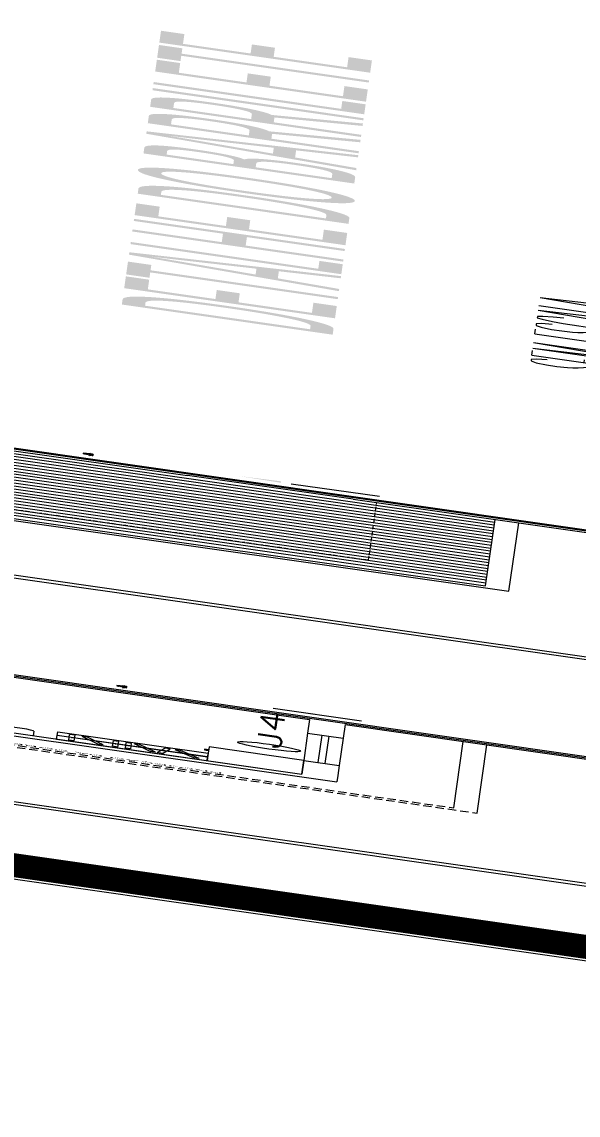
# Model space of a CAD drawing. Header units: millimetres. Extents: x -361192058 to 101130107379, y -14071650034 to 19218552450.
# Drawn here: x -136461.7 to -136323.4, y 44314.5 to 44586.4 of the extents above; entities that cross this region are included whole.
import ezdxf
from ezdxf.enums import TextEntityAlignment as Align

# ---------------------------------------------------------------- set-up
doc = ezdxf.new("R2010")
doc.units = ezdxf.units.MM
doc.header["$LTSCALE"] = 0.5
doc.linetypes.add('HIDDEN', pattern=[0.375, 0.25, -0.125])
doc.linetypes.add('HIDDEN2', pattern=[0.1875, 0.125, -0.0625])
for name, color, linetype in [('02', 2, 'Continuous'), ('CERC02', 3, 'Continuous'), ('CONEXAO_AG_FRIA', 3, 'Continuous'), ('CONEXAO_ESGOTO', 7, 'Continuous'), ('DIVERSOS', 4, 'Continuous'), ('ESQUADRIAS', 3, 'Continuous'), ('HATCH', 8, 'Continuous'), ('JANELAS_EXTERNO', 1, 'Continuous'), ('JANELAS_INTERNO', 2, 'Continuous'), ('MOBIL-I', 251, 'Continuous'), ('parede', 2, 'Continuous'), ('PISO', 8, 'Continuous'), ('proj', 8, 'HIDDEN'), ('projeção 02', 7, 'HIDDEN2'), ('TEXTO', 3, 'Continuous'), ('TUBULAÇÃO_HIDRÁULICA', 5, 'Continuous')]:
    doc.layers.add(name, color=color, linetype=linetype)
doc.styles.add('ROMANS', font='romans', dxfattribs={"height": 0.1})
doc.styles.add('SANSSERIF', font='sas_____.pfb', dxfattribs={"height": 1})
doc.styles.get("Standard").update_dxf_attribs({"font": 'txt.shx', "height": 0.12})

# ---------------------------------------------------------------- blocks, each defined once
blk = doc.blocks.new('APROVADO QUADRA 21.2 MBVII')
at = {"color": 8, "lineweight": 18}
for p, q in [((4746.3268, 2459.2473), (4746.3268, 2459.8825)), ((4746.3344, 2459.2473), (4746.3344, 2459.8825)), ((4746.1792, 2459.8319), (4746.4821, 2459.8319)), ((4746.1792, 2459.8092), (4746.1792, 2459.8319)), ((4746.1792, 2459.8092), (4746.4821, 2459.8092)), ((4746.3194, 2459.8187), (4746.3194, 2459.8225)), ((4746.342, 2459.8225), (4746.3194, 2459.8225)), ((4746.342, 2459.8187), (4746.3194, 2459.8187)), ((4746.342, 2459.8225), (4746.342, 2459.8187)), ((4746.4821, 2459.8092), (4746.4821, 2459.8319)), ((4746.1811, 2459.7097), (4746.4758, 2459.7792)), ((4746.4811, 2459.7571), (4746.4758, 2459.7792)), ((4746.1863, 2459.6876), (4746.4811, 2459.7571)), ((4746.3417, 2459.7379), (4746.3197, 2459.7327)), ((4746.3205, 2459.729), (4746.3197, 2459.7327)), ((4746.3425, 2459.7342), (4746.3205, 2459.729)), ((4746.3417, 2459.7379), (4746.3425, 2459.7342)), ((4746.1863, 2459.6876), (4746.1811, 2459.7097)), ((4746.1792, 2459.647), (4746.4821, 2459.647)), ((4746.1792, 2459.6243), (4746.1792, 2459.647)), ((4746.1792, 2459.6243), (4746.4821, 2459.6243)), ((4746.3194, 2459.6337), (4746.3194, 2459.6375)), ((4746.342, 2459.6375), (4746.3194, 2459.6375)), ((4746.342, 2459.6337), (4746.3194, 2459.6337)), ((4746.342, 2459.6375), (4746.342, 2459.6337)), ((4746.4821, 2459.6243), (4746.4821, 2459.647)), ((4746.1792, 2459.593), (4746.4821, 2459.593)), ((4746.1792, 2459.5703), (4746.1792, 2459.593)), ((4746.3194, 2459.5798), (4746.3194, 2459.5836)), ((4746.342, 2459.5836), (4746.3194, 2459.5836)), ((4746.342, 2459.5798), (4746.3194, 2459.5798)), ((4746.342, 2459.5836), (4746.342, 2459.5798)), ((4746.4821, 2459.5703), (4746.4821, 2459.593)), ((4746.1792, 2459.5703), (4746.4821, 2459.5703)), ((4746.1811, 2459.4886), (4746.4758, 2459.5582)), ((4746.1863, 2459.4665), (4746.4811, 2459.5361)), ((4746.4811, 2459.5361), (4746.4758, 2459.5582)), ((4746.1863, 2459.4665), (4746.1811, 2459.4886)), ((4746.3417, 2459.5168), (4746.3197, 2459.5116)), ((4746.3205, 2459.5079), (4746.3197, 2459.5116)), ((4746.3425, 2459.5131), (4746.3205, 2459.5079)), ((4746.3417, 2459.5168), (4746.3425, 2459.5131)), ((4746.179, 2459.4358), (4746.1811, 2459.4584)), ((4746.1811, 2459.4584), (4746.4826, 2459.4302)), ((4746.179, 2459.4358), (4746.4805, 2459.4076)), ((4746.3194, 2459.4322), (4746.3198, 2459.4359)), ((4746.3419, 2459.4301), (4746.3194, 2459.4322)), ((4746.3423, 2459.4338), (4746.3198, 2459.4359)), ((4746.3423, 2459.4338), (4746.3419, 2459.4301)), ((4746.4805, 2459.4076), (4746.4826, 2459.4302)), ((4746.1813, 2459.3033), (4746.4728, 2459.3856)), ((4746.1875, 2459.2814), (4746.4789, 2459.3637)), ((4746.4789, 2459.3637), (4746.4728, 2459.3856)), ((4746.1875, 2459.2814), (4746.1813, 2459.3033)), ((4746.3405, 2459.3384), (4746.3188, 2459.3323)), ((4746.3198, 2459.3286), (4746.3188, 2459.3323)), ((4746.3415, 2459.3348), (4746.3198, 2459.3286)), ((4746.3405, 2459.3384), (4746.3415, 2459.3348))]:
    blk.add_line(p, q, dxfattribs=at)
at = {"layer": '02', "color": 8, "lineweight": 18}
for p, q in [((4746.1359, 2459.8832), (4746.1359, 2458.8473)), ((4746.1359, 2459.8832), (4746.5359, 2459.8832)), ((4746.5359, 2459.8832), (4746.5359, 2459.2473)), ((4746.5359, 2459.2473), (4746.1359, 2459.2473)), ((4746.1359, 2459.2473), (4746.4541, 2459.2473)), ((4746.8859, 2459.2473), (4746.5359, 2459.2473)), ((4746.8859, 2458.8473), (4746.8859, 2459.2473)), ((4746.1359, 2458.8473), (4746.8859, 2458.8473))]:
    blk.add_line(p, q, dxfattribs=at)
at = {"layer": '02', "lineweight": 18}
blk.add_lwpolyline([(4738.2722, 2433.8925), (4799.4722, 2433.8925), (4799.4722, 2478.4425), (4738.2722, 2478.4425)], close=True, dxfattribs=at)
at = {"layer": '02', "lineweight": 18, "const_width": 0.1}
blk.add_lwpolyline([(4739.0222, 2434.6425), (4798.7222, 2434.6425), (4798.7222, 2477.6925), (4739.0222, 2477.6925)], close=True, dxfattribs=at)
at = {"layer": '02', "color": 8, "lineweight": 18}
blk.add_arc((4746.7081, 2459.2489), 0.0173, 354.5949, 185.4051, dxfattribs=at)
at = {"layer": 'CONEXAO_ESGOTO', "lineweight": 18}
for p, q in [((4761.6657, 2458.689), (4761.6657, 2459.0632)), ((4749.4527, 2458.6308), (4749.4527, 2459.005))]:
    blk.add_line(p, q, dxfattribs=at)
for points in [[(4761.693, 2459.282), (4761.7306, 2459.106), (4761.6555, 2459.106)], [(4749.4527, 2459.005), (4749.4902, 2458.829), (4749.4151, 2458.829)]]:
    blk.add_solid(points, dxfattribs=at)
at = {"layer": 'DIVERSOS', "color": 8, "lineweight": 18}
for p, q in [((4754.4727, 2451.1973), (4754.4727, 2473.7973)), ((4754.6227, 2451.6973), (4754.6227, 2473.7973)), ((4761.3227, 2458.7973), (4761.3227, 2451.6973)), ((4761.4727, 2458.7973), (4761.4727, 2451.1973))]:
    blk.add_line(p, q, dxfattribs=at)
at = {"layer": 'ESQUADRIAS', "color": 8, "lineweight": 18}
for p, q in [((4761.4727, 2473.7973), (4761.4727, 2458.7973)), ((4761.3227, 2463.1973), (4761.3227, 2459.4973)), ((4757.6727, 2461.5473), (4757.6727, 2458.1973)), ((4761.3227, 2458.7973), (4761.3227, 2459.4973)), ((4757.6727, 2458.1973), (4761.3227, 2458.1973))]:
    blk.add_line(p, q, dxfattribs=at)
at = {"layer": 'HATCH', "color": 8, "lineweight": 18}
for p, q in [((4759.1002, 2458.1973), (4759.1002, 2464.3429)), ((4759.2589, 2458.1973), (4759.2589, 2464.3429)), ((4759.4177, 2458.1973), (4759.4177, 2464.3429)), ((4759.5764, 2458.1973), (4759.5764, 2464.3429)), ((4759.7352, 2458.1973), (4759.7352, 2464.3429)), ((4757.8302, 2458.1973), (4757.8302, 2464.329)), ((4757.9889, 2458.1973), (4757.9889, 2464.1687)), ((4758.9414, 2458.1973), (4758.9414, 2464.184)), ((4758.7827, 2458.1973), (4758.7827, 2464.0237)), ((4758.1477, 2458.1973), (4758.1477, 2464.0085)), ((4758.3064, 2458.1973), (4758.3064, 2463.8482)), ((4758.6239, 2458.1973), (4758.6239, 2463.8635)), ((4758.4652, 2458.1973), (4758.4652, 2463.7296)), ((4759.8939, 2458.1973), (4759.8939, 2462.0473)), ((4760.0527, 2458.1973), (4760.0527, 2462.0473)), ((4760.2114, 2458.1973), (4760.2114, 2462.0473)), ((4760.3702, 2458.1973), (4760.3702, 2462.0473)), ((4760.5289, 2458.1973), (4760.5289, 2462.0473)), ((4760.6877, 2458.1973), (4760.6877, 2462.0473)), ((4760.8464, 2458.1973), (4760.8464, 2462.0473)), ((4761.0052, 2458.1973), (4761.0052, 2462.0473)), ((4761.1639, 2458.1973), (4761.1639, 2462.0473)), ((4757.5727, 2461.4473), (4757.5727, 2458.0973)), ((4757.5727, 2458.0973), (4761.3227, 2458.0973))]:
    blk.add_line(p, q, dxfattribs=at)
at = {"layer": 'JANELAS_EXTERNO', "color": 8, "lineweight": 18}
for p, q in [((4748.3834, 2458.8473), (4746.8834, 2458.8473)), ((4748.3834, 2458.6973), (4746.8834, 2458.6973))]:
    blk.add_line(p, q, dxfattribs=at)
at = {"layer": 'JANELAS_INTERNO', "color": 8, "lineweight": 18}
for p, q in [((4748.3834, 2458.7873), (4746.8834, 2458.7873)), ((4748.3834, 2458.7573), (4746.8834, 2458.7573))]:
    blk.add_line(p, q, dxfattribs=at)
at = {"layer": 'MOBIL-I', "color": 8, "lineweight": 18}
for p, q in [((4746.4359, 2460.0318), (4746.4359, 2461.0675)), ((4746.3859, 2459.9818), (4746.1359, 2459.9818))]:
    blk.add_line(p, q, dxfattribs=at)
blk.add_arc((4746.3859, 2460.0318), 0.05, 270, 0, dxfattribs=at)
at = {"layer": 'parede', "color": 8, "lineweight": 18}
for p, q in [((4742.2809, 2451.1973), (4742.2809, 2476.1973)), ((4749.2809, 2476.1973), (4749.2809, 2451.1973)), ((4742.4309, 2451.6973), (4742.4309, 2469.1473)), ((4745.9859, 2462.0473), (4745.9859, 2458.6973)), ((4746.1359, 2462.0473), (4746.1359, 2458.8473)), ((4749.1309, 2462.0473), (4749.1309, 2458.8473)), ((4749.1309, 2459.4973), (4749.1309, 2458.8473)), ((4746.8834, 2458.8473), (4746.1359, 2458.8473)), ((4746.3109, 2458.8473), (4746.1359, 2458.8473)), ((4746.8834, 2458.8473), (4746.8834, 2458.6973)), ((4749.1309, 2458.8473), (4748.3834, 2458.8473)), ((4748.3834, 2458.8473), (4748.3834, 2458.6973)), ((4746.3309, 2458.6973), (4745.9859, 2458.6973)), ((4746.8834, 2458.6973), (4746.3309, 2458.6973)), ((4749.1309, 2458.6973), (4748.3834, 2458.6973)), ((4749.1309, 2458.6973), (4749.1309, 2451.6973))]:
    blk.add_line(p, q, dxfattribs=at)
at = {"layer": 'PISO', "color": 8, "lineweight": 18}
for p, q in [((4745.4859, 2458.1973), (4749.1309, 2458.1973)), ((4745.3859, 2458.0973), (4749.1309, 2458.0973))]:
    blk.add_line(p, q, dxfattribs=at)
blk.add_circle((4747.363, 2458.9988), 0.1333, dxfattribs=at)
at = {"layer": 'proj', "color": 8, "lineweight": 18}
for p, q in [((4745.4859, 2461.5473), (4745.4859, 2458.1973)), ((4745.3859, 2461.4473), (4745.3859, 2458.0973))]:
    blk.add_line(p, q, dxfattribs=at)
at = {"layer": 'projeção 02', "color": 8, "lineweight": 18}
for p, q in [((4758.1727, 2462.0473), (4758.1727, 2458.6973)), ((4758.1727, 2458.6973), (4761.3227, 2458.6973))]:
    blk.add_line(p, q, dxfattribs=at)
at = {"layer": 'TUBULAÇÃO_HIDRÁULICA', "lineweight": 18}
for p, q in [((4761.4171, 2462.1064), (4761.4198, 2451.6258)), ((4749.2031, 2462.0846), (4749.2127, 2451.7086))]:
    blk.add_line(p, q, dxfattribs=at)
at = {"color": 0, "lineweight": 13, "flags": 8}
for p in [(4700.7247, 2280.1125), (4699.5738, 2277.8964), (4702.3546, 2276.195), (4703.6722, 2274.085), (4699.8445, 2272.2194), (4703.0488, 2270.137), (4703.0877, 2267.9803), (4700.6523, 2261.5216), (4700.7007, 2257.1593)]:
    blk.add_attdef('NIVEL', p, '', height=0.075, dxfattribs=at)
for rotation, width, p in [(90, 0.8, (4700.8205, 2275.7521)), (270, 0.6, (4703.8437, 2274.9021)), (90, 0.8, (4701.5575, 2268.5021)), (180, 0.6, (4651.1817, 2236.1931))]:
    blk.add_attdef('$PORTA', text='', height=0.09, rotation=rotation, dxfattribs=dict(at, width=width)).set_placement(p, align=Align.MIDDLE)
for p in [(4654.176, 2240.463), (4648.499, 2240.1923), (4637.8012, 2239.3845), (4633.4388, 2239.3361), (4656.3921, 2239.3121), (4652.4746, 2237.6822), (4646.4166, 2236.988), (4644.2598, 2236.9491), (4650.3646, 2236.3646)]:
    blk.add_attdef('NIVEL', p, '', height=0.075, rotation=270, dxfattribs=at)
at = {"color": 0, "lineweight": 13, "width": 0.8, "flags": 8}
for p in [(4652.0317, 2239.2163), (4644.7817, 2238.4793)]:
    blk.add_attdef('$PORTA', text='', height=0.09, dxfattribs=at).set_placement(p, align=Align.MIDDLE)
at = {"layer": 'CERC02', "lineweight": 18, "style": 'ROMANS'}
blk.add_text('SEM ESCALA', height=0.46407, dxfattribs=at).set_placement((4769.9766, 2458.1425, -1.5005), align=Align.TOP_LEFT)
at = {"layer": 'CONEXAO_AG_FRIA', "lineweight": 18, "char_height": 0.108, "attachment_point": 5, "rotation": 90, "style": 'ROMANS'}
for insert in [(4761.7053, 2459.9208), (4749.4649, 2459.6438)]:
    blk.add_mtext('\\A1;∅25mm', dxfattribs=dict(at, insert=insert))
at = {"layer": 'DIVERSOS', "color": 8, "lineweight": 18, "insert": (4747.2767, 2459.0513), "char_height": 0.10106, "width": 0.373078, "attachment_point": 1}
blk.add_mtext('{\\C3;J4}', dxfattribs=at)
at = {"layer": 'PISO', "color": 8, "lineweight": 18, "style": 'SANSSERIF'}
blk.add_text('PROJEÇÃO DA COBERTA', height=0.062598, rotation=90, dxfattribs=at).set_placement((4745.5997, 2459.1745))
at = {"layer": 'TEXTO', "lineweight": 18, "style": 'SANSSERIF'}
blk.add_text('DETALHE DO BARRILETE', height=0.891018, dxfattribs=at).set_placement((4769.9193, 2459.8706), align=Align.TOP_LEFT)

msp = doc.modelspace()

# ---------------------------------------------------------------- block references
at = {"layer": '02', "color": 0, "lineweight": 30, "xscale": -4.574818403918471, "yscale": -59.40450511825884, "zscale": 4.574818403918471, "rotation": 261.8606972171988}
msp.add_blockref('APROVADO QUADRA 21.2 MBVII', (5129.041, 2225.201), dxfattribs=at)

doc.saveas('drawing.dxf')
